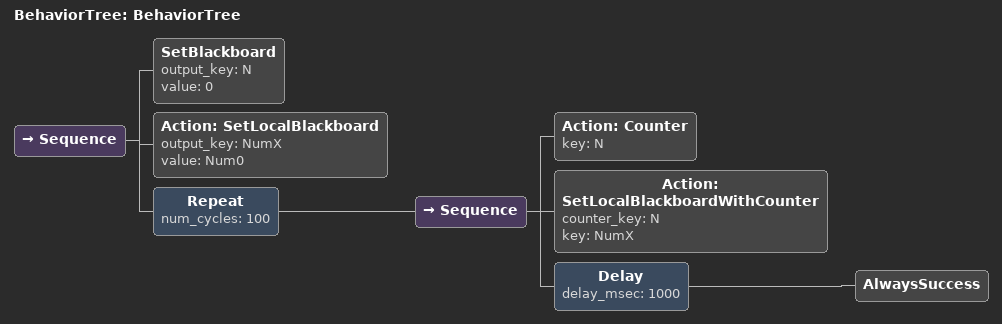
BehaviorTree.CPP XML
<?xml version="1.0"?>
<root main_tree_to_execute="BehaviorTree">
    <BehaviorTree ID="BehaviorTree">
        <Sequence>
            <SetBlackboard output_key="N" value="0"/>
            <Action ID="SetLocalBlackboard" output_key="NumX" value="Num0"/>
            <Repeat num_cycles="100">
                <Sequence>
                    <Action ID="Counter" key="N"/>
                    <Action ID="SetLocalBlackboardWithCounter" counter_key="N" key="NumX"/>
                    <Delay delay_msec="1000">
                        <AlwaysSuccess/>
                    </Delay>
                </Sequence>
            </Repeat>
        </Sequence>
    </BehaviorTree>
</root>
